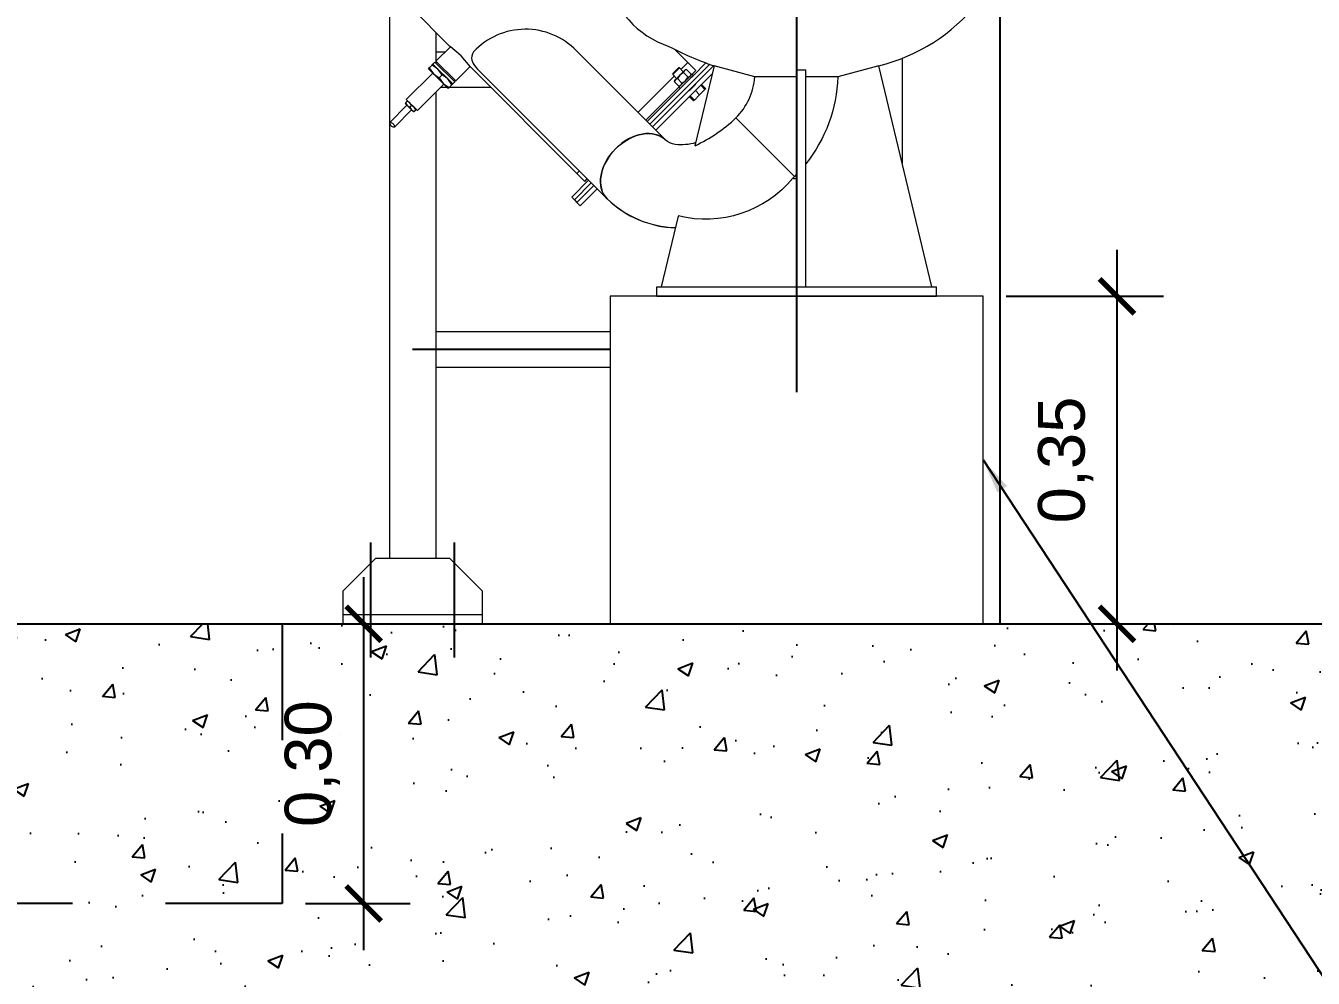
# Model space of a CAD drawing. Extents: x -160 to 364724, y -100 to 7353297.
# Drawn here: x 361701.119 to 361702.5, y 7348035.311 to 7348036.332 of the extents above; entities that cross this region are included whole.
import ezdxf

# ---------------------------------------------------------------- set-up
doc = ezdxf.new("R2010")
doc.units = 0
doc.header["$LTSCALE"] = 5
for name, pattern in [('________________', [0]), ('HIDDEN', [0.375, 0.25, -0.125]), ('SGC_DASHDOT', [1, 0.5, -0.25, 0, -0.25])]:
    doc.linetypes.add(name, pattern=pattern)
for name, color, linetype in [('BOMBA', 1, 'Continuous'), ('PAREDE CONCRETO CORTE', 5, 'Continuous'), ('PROJECAO', 1, 'HIDDEN'), ('Q-PLATO', 5, 'Continuous'), ('SANC_COTAS', 1, 'Continuous'), ('SGC-Eixos', 253, 'SGC_DASHDOT'), ('VEGETAÇÃO', 7, 'Continuous')]:
    doc.layers.add(name, color=color, linetype=linetype)
doc.layers.add('ESCADA', color=2, linetype='Continuous', lineweight=20)
doc.layers.add('VISTA', color=2, linetype='Continuous', lineweight=20)
doc.styles.add('R-80', font='arial.ttf')
doc.dimstyles.new('GERAL - 25', dxfattribs={"dimscale": 0.025, "dimtxt": 2, "dimasz": 1.5, "dimexe": 2, "dimexo": 1, "dimgap": 1, "dimtad": 1, "dimzin": 0, "dimtxsty": 'R-80', "dimblk": 'ARCHTICK', "dimcen": 0, "dimdle": 2, "dimclrd": 1, "dimclre": 1, "dimclrt": 2, "dimadec": 0, "dimazin": 0, "dimtfac": 0.5, "dimtmove": 2, "dimatfit": 3, "dimldrblk": 'OPEN90', "dimfxl": 1, "dimtolj": 1, "dimtzin": 0, "dimarcsym": 0})
doc.dimstyles.new('LEADER - 25', dxfattribs={"dimscale": 0.025, "dimtxt": 2, "dimasz": 1.5, "dimexe": 2, "dimexo": 1, "dimgap": 1, "dimtad": 1, "dimzin": 0, "dimtxsty": 'R-80', "dimcen": 0, "dimdle": 2, "dimclrd": 1, "dimclre": 1, "dimclrt": 2, "dimadec": 0, "dimazin": 0, "dimtfac": 0.5, "dimtmove": 2, "dimatfit": 3, "dimfxl": 1, "dimtolj": 1, "dimtzin": 0, "dimarcsym": 0})

# ---------------------------------------------------------------- blocks, each defined once
blk = doc.blocks.new('_ARCHTICK')
at = {"color": 0, "linetype": 'ByBlock', "const_width": 0.15}
blk.add_lwpolyline([(-0.5, -0.5), (0.5, 0.5)], dxfattribs=at)
blk = doc.blocks.new('*D449')
at = {"layer": 'Defpoints', "color": 0, "transparency": 16777216}
for p in [(361702.1458, 7348036.0419), (361702.1458, 7348035.6908), (361702.2895, 7348035.6908)]:
    blk.add_point(p, dxfattribs=at)
at = {"layer": 'SANC_COTAS', "color": 1, "lineweight": -2, "transparency": 16777216}
for p, q in [((361702.2895, 7348036.0919), (361702.2895, 7348035.6408)), ((361702.1708, 7348036.0419), (361702.3395, 7348036.0419)), ((361702.1708, 7348035.6908), (361702.3395, 7348035.6908))]:
    blk.add_line(p, q, dxfattribs=at)
at = {"layer": 'SANC_COTAS', "color": 1, "lineweight": -2, "transparency": 16777216, "xscale": 0.03750000000000001, "yscale": 0.03750000000000001, "zscale": 0.03750000000000001}
for p, rotation in [((361702.2895, 7348036.0419), 90), ((361702.2895, 7348035.6908), 270)]:
    blk.add_blockref('_ARCHTICK', p, dxfattribs=dict(at, rotation=rotation))
at = {"layer": 'SANC_COTAS', "color": 2, "transparency": 16777216, "insert": (361702.2345, 7348035.8664), "char_height": 0.05, "attachment_point": 5, "rotation": 90, "style": 'R-80'}
blk.add_mtext('\\A1;0,35', dxfattribs=at)
blk = doc.blocks.new('_Open90')
at = {"color": 0, "linetype": 'ByBlock', "lineweight": -2}
for p, q in [((-0.5, 0.5), (0, 0)), ((0, 0), (-1, 0)), ((0, 0), (-0.5, -0.5))]:
    blk.add_line(p, q, dxfattribs=at)
blk = doc.blocks.new('*D452')
at = {"layer": 'Defpoints', "color": 0, "transparency": 16777216}
for p in [(361701.3941, 7348035.6908), (361701.3941, 7348035.3908), (361701.4815, 7348035.3908)]:
    blk.add_point(p, dxfattribs=at)
at = {"layer": 'SANC_COTAS', "color": 1, "lineweight": -2, "transparency": 16777216}
for p, q in [((361701.4815, 7348035.7408), (361701.4815, 7348035.3408)), ((361701.4191, 7348035.6908), (361701.5315, 7348035.6908)), ((361701.4191, 7348035.3908), (361701.5315, 7348035.3908))]:
    blk.add_line(p, q, dxfattribs=at)
at = {"layer": 'SANC_COTAS', "color": 1, "lineweight": -2, "transparency": 16777216, "xscale": 0.03750000000000001, "yscale": 0.03750000000000001, "zscale": 0.03750000000000001}
for p, rotation in [((361701.4815, 7348035.6908), 90), ((361701.4815, 7348035.3908), 270)]:
    blk.add_blockref('_ARCHTICK', p, dxfattribs=dict(at, rotation=rotation))
at = {"layer": 'SANC_COTAS', "color": 2, "transparency": 16777216, "insert": (361701.4265, 7348035.5408), "char_height": 0.05, "attachment_point": 5, "rotation": 90, "style": 'R-80'}
blk.add_mtext('\\A1;0,30', dxfattribs=at)

msp = doc.modelspace()

# ---------------------------------------------------------------- hatches: boundary and pattern name
at = {"layer": 'VEGETAÇÃO'}
h = msp.add_hatch(dxfattribs=at)
h.set_pattern_fill('AR-CONC', color=1, scale=0.0009)
h.set_pattern_definition([(50, (361702.97331, 7348035.62697), (0.163966, -0.014345), [0.017145, -0.188595]), (355, (361702.97331, 7348035.62697), (-0.031719, 0.171951), [0.013716, -0.150877]), (100.4514, (361702.98697, 7348035.62577), (0.132247, 0.157606), [0.014571, -0.160281]), (46.184, (361702.9733, 7348035.67269), (0.243971, -0.037838), [0.025717, -0.282892]), (96.636, (361702.99364, 7348035.66953), (0.213664, 0.222684), [0.021857, -0.240422]), (351.184, (361702.9733, 7348035.67269), (0.213664, 0.222684), [0.020574, -0.226314]), (21, (361702.99617, 7348035.66126), (0.136453, -0.092039), [0.017145, -0.188595]), (326, (361702.99617, 7348035.66126), (0.055622, 0.165769), [0.013716, -0.150876]), (71.4514, (361703.00754, 7348035.65359), (0.192075, 0.0737305), [0.014571, -0.160281]), (37.5, (361702.97331, 7348035.626966), (0.0027797, 0.0760995), [0, -0.1490472, 0, -0.153162, 0, -0.1514475]), (7.5, (361702.97331, 7348035.62697), (0.0601377, 0.0901625), [0, -0.0873252, 0, -0.1456182, 0, -0.0577215]), (327.5, (361702.92233, 7348035.626966), (0.1220315, -0.0051559), [0, -0.05715, 0, -0.178308, 0, -0.236601]), (317.5, (361702.89947, 7348035.62697), (0.1333163, 0.022884), [0, -0.074295, 0, -0.118415, 0, -0.168021])])
h.paths.add_polyline_path([(361700.4041, 7348035.6908), (361700.9041, 7348035.6908), (361700.4691, 7348035.6908), (361700.4691, 7348035.6158), (361700.5341, 7348035.6158), (361700.5341, 7348035.6908), (361703.0341, 7348035.6908), (361703.0341, 7348035.6158), (361703.0991, 7348035.6158), (361703.0991, 7348035.6908), (361702.6641, 7348035.6908), (361703.161, 7348035.6908), (361703.161, 7348035.1908), (361700.4041, 7348035.1908)])

# ---------------------------------------------------------------- linework, layer by layer
at = {"layer": 'BOMBA', "linetype": '________________', "lineweight": 9}
for p, q in [((361701.532, 7348036.3518), (361701.5737, 7348036.3101)), ((361701.5746, 7348036.3095), (361701.5591, 7348036.2941)), ((361701.5746, 7348036.3095), (361701.5737, 7348036.3101)), ((361701.5861, 7348036.2999), (361701.5746, 7348036.3095)), ((361701.5958, 7348036.2883), (361701.5861, 7348036.2999)), ((361701.8055, 7348036.2095), (361701.7098, 7348036.3051)), ((361701.8292, 7348036.2926), (361701.8149, 7348036.3069)), ((361701.551, 7348036.2859), (361701.5519, 7348036.2869)), ((361701.551, 7348036.2859), (361701.5563, 7348036.2806)), ((361701.5519, 7348036.2869), (361701.555, 7348036.2899)), ((361701.5519, 7348036.2869), (361701.5563, 7348036.2806)), ((361701.555, 7348036.2899), (361701.5559, 7348036.2909)), ((361701.5612, 7348036.2856), (361701.555, 7348036.2899)), ((361701.558, 7348036.293), (361701.5559, 7348036.2909)), ((361701.5559, 7348036.2909), (361701.5612, 7348036.2856)), ((361701.5793, 7348036.2718), (361701.558, 7348036.293)), ((361701.5591, 7348036.2941), (361701.5803, 7348036.2728)), ((361701.5591, 7348036.2941), (361701.5591, 7348036.2919)), ((361701.5656, 7348036.2793), (361701.5612, 7348036.2856)), ((361701.5612, 7348036.2856), (361701.5718, 7348036.275)), ((361701.5803, 7348036.2728), (361701.5958, 7348036.2883)), ((361701.5964, 7348036.2875), (361701.5958, 7348036.2883)), ((361701.5964, 7348036.2875), (361701.7102, 7348036.1736)), ((361701.6054, 7348036.2838), (361701.7426, 7348036.1466)), ((361701.857, 7348036.2894), (361701.7913, 7348036.2236)), ((361701.857, 7348036.2894), (361701.7913, 7348036.2236)), ((361701.8202, 7348036.2868), (361701.8131, 7348036.2797)), ((361701.8131, 7348036.2807), (361701.8161, 7348036.2838)), ((361701.8161, 7348036.2838), (361701.8191, 7348036.2868)), ((361701.8202, 7348036.2868), (361701.8191, 7348036.2868)), ((361701.8243, 7348036.2826), (361701.8202, 7348036.2868)), ((361701.8208, 7348036.2791), (361701.8257, 7348036.284)), ((361701.8292, 7348036.2926), (361701.8217, 7348036.2852)), ((361701.8292, 7348036.2926), (361701.8217, 7348036.2852)), ((361701.8257, 7348036.284), (361701.8245, 7348036.2818)), ((361701.8278, 7348036.2851), (361701.8257, 7348036.284)), ((361701.8264, 7348036.2847), (361701.8257, 7348036.284)), ((361701.8278, 7348036.2851), (361701.8264, 7348036.2847)), ((361701.8278, 7348036.2851), (361701.8327, 7348036.2802)), ((361701.8377, 7348036.2842), (361701.8292, 7348036.2926)), ((361701.8338, 7348036.2802), (361701.8377, 7348036.2842)), ((361701.8486, 7348036.2923), (361701.8348, 7348036.2785)), ((361701.8527, 7348036.2907), (361701.8354, 7348036.2734)), ((361701.8527, 7348036.2907), (361701.8354, 7348036.2734)), ((361701.8574, 7348036.2891), (361701.8369, 7348036.2033)), ((361701.9011, 7348036.2773), (361701.8574, 7348036.2891)), ((361701.9458, 7348036.0519), (361701.9458, 7348036.2848)), ((361701.9458, 7348036.2848), (361701.9558, 7348036.2848)), ((361701.9558, 7348036.0519), (361701.9558, 7348036.2848)), ((361702.0342, 7348036.2891), (361701.9902, 7348036.2772)), ((361702.0908, 7348036.0519), (361702.0342, 7348036.2891)), ((361701.5556, 7348036.2813), (361701.5273, 7348036.253)), ((361701.5563, 7348036.2806), (361701.5625, 7348036.2763)), ((361701.5563, 7348036.2806), (361701.5669, 7348036.27)), ((361701.5625, 7348036.2763), (361701.5656, 7348036.2793)), ((361701.5625, 7348036.2763), (361701.5669, 7348036.27)), ((361701.5718, 7348036.275), (361701.5656, 7348036.2793)), ((361701.5669, 7348036.27), (361701.5731, 7348036.2657)), ((361701.5722, 7348036.2647), (361701.5669, 7348036.27)), ((361701.5762, 7348036.2687), (361701.5718, 7348036.275)), ((361701.5771, 7348036.2697), (361701.5718, 7348036.275)), ((361701.5771, 7348036.2697), (361701.5793, 7348036.2718)), ((361701.5782, 7348036.2728), (361701.5803, 7348036.2728)), ((361701.8118, 7348036.2752), (361701.7758, 7348036.2392)), ((361701.8118, 7348036.2752), (361701.7758, 7348036.2392)), ((361701.8303, 7348036.2739), (361701.7857, 7348036.2293)), ((361701.8354, 7348036.2734), (361701.7885, 7348036.2265)), ((361701.8354, 7348036.2734), (361701.7885, 7348036.2265)), ((361701.8554, 7348036.2806), (361701.7949, 7348036.2201)), ((361701.8147, 7348036.2781), (361701.8118, 7348036.2752)), ((361701.8147, 7348036.2781), (361701.8118, 7348036.2752)), ((361701.8131, 7348036.2807), (361701.8131, 7348036.2797)), ((361701.8131, 7348036.2797), (361701.8172, 7348036.2756)), ((361701.8159, 7348036.2742), (361701.8147, 7348036.2721)), ((361701.8151, 7348036.2734), (361701.8147, 7348036.2721)), ((361701.8147, 7348036.2721), (361701.8197, 7348036.2671)), ((361701.8159, 7348036.2742), (361701.8151, 7348036.2734)), ((361701.8208, 7348036.2791), (361701.8159, 7348036.2742)), ((361701.818, 7348036.2753), (361701.8159, 7348036.2742)), ((361701.8208, 7348036.2791), (361701.818, 7348036.2753)), ((361701.818, 7348036.2753), (361701.8229, 7348036.2704)), ((361701.8245, 7348036.2818), (361701.8208, 7348036.2791)), ((361701.8218, 7348036.2682), (361701.8229, 7348036.2704)), ((361701.8229, 7348036.2704), (361701.8267, 7348036.2731)), ((361701.8232, 7348036.2696), (361701.8267, 7348036.2731)), ((361701.8245, 7348036.2818), (361701.8295, 7348036.2769)), ((361701.8267, 7348036.2731), (361701.8302, 7348036.2767)), ((361701.8267, 7348036.2731), (361701.829, 7348036.2762)), ((361701.829, 7348036.2762), (361701.8295, 7348036.2769)), ((361701.8295, 7348036.2769), (361701.8316, 7348036.278)), ((361701.8302, 7348036.2767), (361701.8338, 7348036.2802)), ((361701.8303, 7348036.2739), (361701.8348, 7348036.2785)), ((361701.8326, 7348036.2762), (361701.8303, 7348036.2739)), ((361701.8316, 7348036.278), (361701.8327, 7348036.2802)), ((361701.8324, 7348036.2788), (361701.8327, 7348036.2802)), ((361701.8348, 7348036.2785), (361701.8326, 7348036.2762)), ((361701.8352, 7348036.2788), (361701.8338, 7348036.2802)), ((361701.9003, 7348036.2775), (361701.9011, 7348036.2775)), ((361701.9011, 7348036.2775), (361701.9458, 7348036.2775)), ((361701.9558, 7348036.2775), (361701.9912, 7348036.2775)), ((361701.5393, 7348036.241), (361701.5676, 7348036.2693)), ((361701.5731, 7348036.2657), (361701.5722, 7348036.2647)), ((361701.5731, 7348036.2657), (361701.5762, 7348036.2687)), ((361701.5771, 7348036.2697), (361701.5762, 7348036.2687)), ((361701.7842, 7348036.2307), (361701.8196, 7348036.2661)), ((361701.8196, 7348036.2661), (361701.8232, 7348036.2696)), ((361701.8196, 7348036.2661), (361701.821, 7348036.2647)), ((361701.8197, 7348036.2671), (361701.8218, 7348036.2682)), ((361701.8197, 7348036.2671), (361701.821, 7348036.2675)), ((361701.8306, 7348036.2622), (361701.8311, 7348036.2627)), ((361701.8353, 7348036.2515), (361701.8308, 7348036.256)), ((361701.8311, 7348036.2627), (361701.834, 7348036.2656)), ((361701.8362, 7348036.2524), (361701.8316, 7348036.2569)), ((361701.834, 7348036.2656), (361701.8377, 7348036.2693)), ((361701.8418, 7348036.258), (361701.8362, 7348036.2524)), ((361701.8418, 7348036.258), (361701.8373, 7348036.2625)), ((361701.8475, 7348036.2637), (361701.8418, 7348036.258)), ((361701.8475, 7348036.2637), (361701.843, 7348036.2682)), ((361701.8484, 7348036.2645), (361701.8438, 7348036.2691)), ((361701.8484, 7348036.2645), (361701.8475, 7348036.2637)), ((361701.528, 7348036.2467), (361701.5096, 7348036.2283)), ((361701.5259, 7348036.2488), (361701.5282, 7348036.2465)), ((361701.5263, 7348036.2492), (361701.5283, 7348036.2512)), ((361701.5263, 7348036.2492), (361701.5282, 7348036.2465)), ((361701.5393, 7348036.241), (361701.5273, 7348036.253)), ((361701.5282, 7348036.2465), (361701.5309, 7348036.2446)), ((361701.5282, 7348036.2465), (361701.5328, 7348036.2419)), ((361701.531, 7348036.2493), (361701.5283, 7348036.2512)), ((361701.5309, 7348036.2446), (361701.5329, 7348036.2466)), ((361701.5309, 7348036.2446), (361701.5328, 7348036.2419)), ((361701.5329, 7348036.2466), (361701.531, 7348036.2493)), ((361701.5356, 7348036.2447), (361701.5329, 7348036.2466)), ((361701.5375, 7348036.242), (361701.5356, 7348036.2447)), ((361701.8362, 7348036.2524), (361701.8353, 7348036.2515)), ((361701.5146, 7348036.2233), (361701.5329, 7348036.2417)), ((361701.5328, 7348036.2419), (361701.5355, 7348036.24)), ((361701.5351, 7348036.2396), (361701.5328, 7348036.2419)), ((361701.5355, 7348036.24), (361701.5375, 7348036.242)), ((361701.89, 7348036.224), (361701.8808, 7348036.2332)), ((361701.89, 7348036.224), (361701.8808, 7348036.2332)), ((361701.89, 7348036.224), (361701.8808, 7348036.2332)), ((361701.9123, 7348036.2017), (361701.89, 7348036.224)), ((361701.9123, 7348036.2017), (361701.89, 7348036.224)), ((361701.9123, 7348036.2017), (361701.89, 7348036.224)), ((361701.9437, 7348036.1703), (361701.9123, 7348036.2017)), ((361701.9437, 7348036.1703), (361701.9123, 7348036.2017)), ((361701.9437, 7348036.1703), (361701.9123, 7348036.2017)), ((361701.7129, 7348036.1763), (361701.7102, 7348036.1736)), ((361701.7129, 7348036.1763), (361701.7102, 7348036.1736)), ((361701.7102, 7348036.1736), (361701.7187, 7348036.1651)), ((361701.7228, 7348036.1664), (361701.7047, 7348036.1483)), ((361701.7256, 7348036.1636), (361701.7075, 7348036.1455)), ((361701.7256, 7348036.1636), (361701.7075, 7348036.1455)), ((361701.7285, 7348036.1608), (361701.7103, 7348036.1426)), ((361701.7285, 7348036.1608), (361701.7103, 7348036.1426)), ((361701.7187, 7348036.1651), (361701.7214, 7348036.1678)), ((361701.9402, 7348036.1669), (361701.9419, 7348036.1686)), ((361701.9402, 7348036.1669), (361701.9419, 7348036.1686)), ((361701.9419, 7348036.1686), (361701.9437, 7348036.1703)), ((361701.9419, 7348036.1686), (361701.9437, 7348036.1703)), ((361701.7047, 7348036.1483), (361701.7075, 7348036.1455)), ((361701.732, 7348036.1572), (361701.7139, 7348036.1391)), ((361701.7426, 7348036.1466), (361701.7428, 7348036.1464)), ((361701.7075, 7348036.1455), (361701.7103, 7348036.1426)), ((361701.7103, 7348036.1426), (361701.7139, 7348036.1391)), ((361701.819, 7348036.128), (361701.8008, 7348036.0519)), ((361701.7958, 7348036.0419), (361701.7958, 7348036.0519)), ((361701.7958, 7348036.0519), (361702.0958, 7348036.0519)), ((361702.0958, 7348036.0419), (361702.0958, 7348036.0519)), ((361701.7958, 7348036.0419), (361702.0958, 7348036.0419))]:
    msp.add_line(p, q, dxfattribs=at)
for points in [[(361701.7426, 7348036.3899), (361701.7426, 7348036.3862), (361701.7426, 7348036.3843), (361701.7426, 7348036.3843, 0.267389), (361701.809, 7348036.3099, 0.041424), (361701.857, 7348036.2892)], [(361702.0342, 7348036.2891, 0.164669), (361702.1398, 7348036.3565, 0.068037), (361702.1465, 7348036.3699, 0.07925), (361702.149, 7348036.3899)], [(361701.7098, 7348036.3051, 0.428669), (361701.5995, 7348036.3042), (361701.5982, 7348036.3019), (361701.5974, 7348036.2995), (361701.5972, 7348036.2971), (361701.5974, 7348036.2953), (361701.5981, 7348036.2933), (361701.599, 7348036.2915), (361701.599, 7348036.2915, 0.061161), (361701.6054, 7348036.2838)]]:
    msp.add_lwpolyline(points, format="xyb", dxfattribs=at)
at = {"layer": 'BOMBA', "linetype": '________________', "lineweight": 9, "extrusion": (0, 0, -1)}
msp.add_lwpolyline([(-361701.8377, 7348036.2067, 0.111162), (-361701.8157, 7348036.2048), (-361701.8126, 7348036.2055), (-361701.8099, 7348036.2065), (-361701.8073, 7348036.208), (-361701.8059, 7348036.209), (-361701.8055, 7348036.2095), (-361701.8055, 7348036.2095)], format="xyb", dxfattribs=at)
msp.add_lwpolyline([(-361701.8377, 7348036.2067, 0.111162), (-361701.8157, 7348036.2048), (-361701.8126, 7348036.2055), (-361701.8099, 7348036.2065), (-361701.8073, 7348036.208), (-361701.8059, 7348036.209), (-361701.8055, 7348036.2095), (-361701.8055, 7348036.2095)], format="xyb", dxfattribs=at)
at = {"layer": 'BOMBA', "linetype": '________________', "lineweight": 9}
for centre, radius, start, end in [((361701.8313, 7348036.2827), 0.07, 315, 355.554), ((361701.7663, 7348036.3545), 0.1668, 295.0598, 313.3687), ((361701.8313, 7348036.2827), 0.1589, 315, 315.9012), ((361701.8191, 7348036.2249), 0.1094, 225.692, 268.391), ((361701.8191, 7348036.2249), 0.1095, 225.8267, 268.3889)]:
    msp.add_arc(centre, radius, start, end, dxfattribs=at)
at = {"layer": 'BOMBA', "linetype": '________________', "lineweight": 9, "extrusion": (0, 0, -1)}
for centre, radius, start, end in [((-361701.8313, 7348036.2827), 0.1589, 181.9828, 218.4271), ((-361701.51, 7348036.2238), 0.00454, 84.6034, 185.3966), ((-361701.5141, 7348036.2279), 0.00454, 264.6034, 5.3966), ((-361701.8481, 7348036.2462), 0.1217, 219.6168, 283.873), ((-361701.9437, 7348036.1703), 0.0025, 212.6305, 315.3451), ((-361701.9437, 7348036.1703), 0.0025, 134.5494, 147.3695)]:
    msp.add_arc(centre, radius, start, end, dxfattribs=at)
for start_param, end_param in [(1.570796, 3.141593), (1.570796, 3.141593), (0, 1.570796), (0, 1.570796)]:
    msp.add_ellipse((361701.774, 7348036.178), major_axis=(-0.0314, -0.0314), ratio=0.707107, start_param=start_param, end_param=end_param, dxfattribs=at)
at = {"layer": 'BOMBA', "linetype": '________________', "lineweight": 9}
for start_param, end_param in [(0, 1.570796), (1.570796, 3.141593)]:
    msp.add_ellipse((361701.774, 7348036.178), major_axis=(0.0314, 0.0314), ratio=0.707107, start_param=start_param, end_param=end_param, dxfattribs=at)
at = {"layer": 'ESCADA'}
for p, q in [((361701.5091, 7348036.3704), (361701.5091, 7348035.7608)), ((361701.5091, 7348036.3704), (361701.5091, 7348035.7608)), ((361701.5591, 7348036.3247), (361701.5591, 7348036.294)), ((361701.5591, 7348036.3247), (361701.5591, 7348036.2941)), ((361701.5688, 7348036.3037), (361701.5591, 7348036.3037)), ((361702.0591, 7348036.2971), (361702.0591, 7348036.1846)), ((361701.5591, 7348036.2608), (361701.5591, 7348035.7608)), ((361701.5591, 7348036.2608), (361701.5591, 7348035.7608)), ((361701.6181, 7348036.2657), (361701.564, 7348036.2657)), ((361701.7458, 7348036.0037), (361701.5591, 7348036.0037)), ((361701.7458, 7348035.9657), (361701.5591, 7348035.9657)), ((361701.4591, 7348035.7008), (361701.6091, 7348035.7008)), ((361701.4591, 7348035.6908), (361701.6091, 7348035.6908))]:
    msp.add_line(p, q, dxfattribs=at)
msp.add_lwpolyline([(361701.6091, 7348035.6908), (361701.6091, 7348035.7258), (361701.5741, 7348035.7608), (361701.4941, 7348035.7608), (361701.4591, 7348035.7258), (361701.4591, 7348035.6908)], dxfattribs=at)
at = {"layer": 'PAREDE CONCRETO CORTE', "flags": 128}
msp.add_lwpolyline([(361700.5341, 7348035.6908), (361703.0341, 7348035.6908)], dxfattribs=at)
at = {"layer": 'PROJECAO', "ltscale": 0.1}
msp.add_lwpolyline([(361701.3941, 7348035.6908), (361701.3941, 7348035.3908), (361701.0941, 7348035.3908), (361701.0941, 7348035.6908)], dxfattribs=at)
at = {"layer": 'Q-PLATO'}
msp.add_circle((361680.2092, 7348035.5226), 46.9117, dxfattribs=at)
at = {"layer": 'SGC-Eixos', "ltscale": 2}
for p, q in [((361702.1641, 7348035.6908), (361702.1641, 7348038.7656)), ((361701.9458, 7348037.3353), (361701.9458, 7348035.9391))]:
    msp.add_line(p, q, dxfattribs=at)
at = {"layer": 'SGC-Eixos'}
msp.add_line((361701.7458, 7348035.9847), (361701.5341, 7348035.9847), dxfattribs=at)
at = {"layer": 'SGC-Eixos', "ltscale": 0.2}
for p, q in [((361701.4891, 7348035.6546), (361701.4891, 7348035.7781)), ((361701.5791, 7348035.6546), (361701.5791, 7348035.7781))]:
    msp.add_line(p, q, dxfattribs=at)
at = {"layer": 'VISTA'}
msp.add_lwpolyline([(361702.1458, 7348035.6908), (361702.1458, 7348036.0419), (361701.7458, 7348036.0419), (361701.7458, 7348035.6908)], dxfattribs=at)

# ---------------------------------------------------------------- dimensions: what is measured, and where the dimension line sits
at = {"layer": 'SANC_COTAS'}
for base, p1, p2, picture, middle in [((361702.2895, 7348035.6908), (361702.1458, 7348036.0419), (361702.1458, 7348035.6908), '*D449', (361702.2345, 7348035.8664)), ((361701.4815, 7348035.3908), (361701.3941, 7348035.6908), (361701.3941, 7348035.3908), '*D452', (361701.4265, 7348035.5408))]:
    dim = msp.add_linear_dim(base=base, p1=p1, p2=p2, angle=90, dimstyle='GERAL - 25', dxfattribs=at)
    dim.commit()
    dim.dimension.update_dxf_attribs({"geometry": picture, "text_midpoint": middle})

# ---------------------------------------------------------------- leaders
msp.add_leader([(361702.1458, 7348035.8664), (361702.8757, 7348034.7569)], dimstyle='LEADER - 25', dxfattribs=at)

doc.saveas('drawing.dxf')
